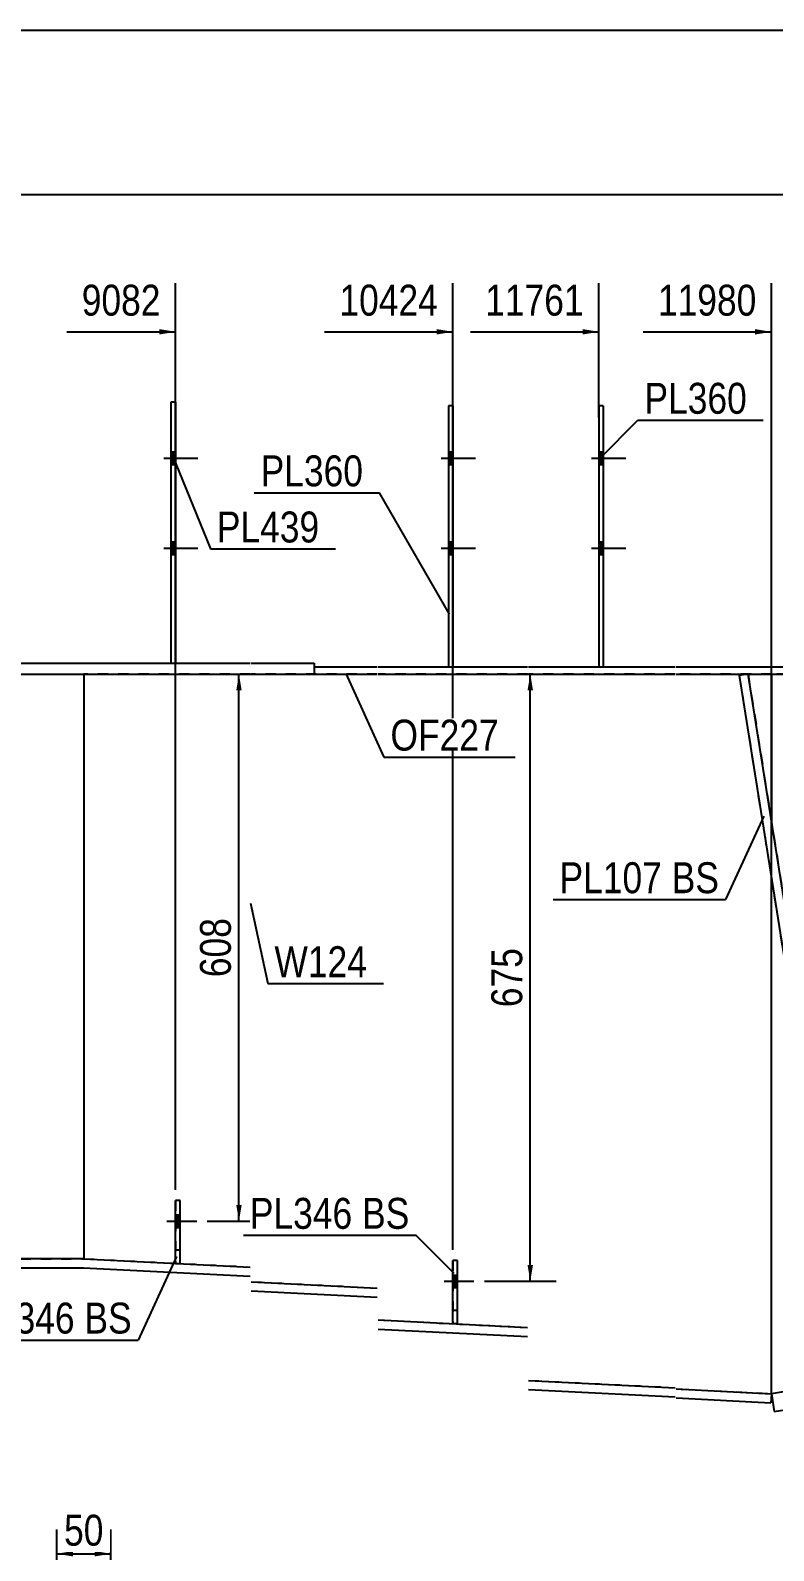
# Model space of a CAD drawing. Header units: millimetres. Extents: x -1016 to -614, y -184 to 93.
# Drawn here: x -770 to -701.1, y -47.9 to 92.9 of the extents above; entities that cross this region are included whole.
import ezdxf

# ---------------------------------------------------------------- set-up
doc = ezdxf.new("R2010")
doc.units = ezdxf.units.MM
doc.linetypes.add('DXK_LINE_DOT1', pattern=[1.8814, 0.9407, -0.9407])
doc.linetypes.add('DXK_LINE_DOT2', pattern=[3.9198, 1.9599, -1.9599])
doc.styles.add('Arial Narrow', font='ARIALN.TTF', dxfattribs={"height": 0.2})

# ---------------------------------------------------------------- blocks, each defined once
blk = doc.blocks.new('Unknown-624476566-1210')
at = {"color": 5, "linetype": 'Continuous'}
blk.add_line((-613.91, 92.95), (-1013.91, 92.95), dxfattribs=at)
blk = doc.blocks.new('Part-624476566-1717 - 1694')
at = {"color": 2, "linetype": 'Continuous'}
for p, q in [((-743.72, 34), (-737.88, 34)), ((-743.72, 34), (-743.72, 33.33)), ((-737.78, 34), (-723.95, 34)), ((-723.85, 34), (-710.27, 34)), ((-710.17, 34), (-634.43, 34)), ((-634.43, 34), (-634.43, 33.33)), ((-743.72, 33.33), (-737.88, 33.33)), ((-737.78, 33.33), (-723.95, 33.33)), ((-723.85, 33.33), (-710.27, 33.33)), ((-710.17, 33.33), (-634.43, 33.33))]:
    blk.add_line(p, q, dxfattribs=at)
blk = doc.blocks.new('Part-624476566-1739 - 1694')
at = {"color": 2, "linetype": 'Continuous'}
for p, q in [((-866.99, 34.33), (-861.15, 34.33)), ((-866.99, 34.33), (-866.99, 33.33)), ((-861.05, 34.33), (-849.39, 34.33)), ((-849.29, 34.33), (-835.45, 34.33)), ((-835.35, 34.33), (-782.79, 34.33)), ((-782.69, 34.33), (-771.03, 34.33)), ((-770.93, 34.33), (-749.65, 34.33)), ((-749.55, 34.33), (-743.72, 34.33)), ((-743.72, 34.33), (-743.72, 33.33)), ((-866.99, 33.33), (-861.15, 33.33)), ((-861.05, 33.33), (-849.39, 33.33)), ((-849.29, 33.33), (-835.45, 33.33)), ((-835.35, 33.33), (-782.79, 33.33)), ((-782.69, 33.33), (-771.03, 33.33)), ((-770.93, 33.33), (-749.65, 33.33)), ((-749.55, 33.33), (-743.72, 33.33))]:
    blk.add_line(p, q, dxfattribs=at)
blk = doc.blocks.new('Part-624476566-1837 - 1694')
at = {"color": 2, "linetype": 'Continuous'}
for p, q in [((-771.03, -20.83), (-776.86, -20.83)), ((-776.86, -20.83), (-776.86, -21.67)), ((-765.07, -20.83), (-770.93, -20.83)), ((-765.07, -20.83), (-749.65, -21.6)), ((-776.86, -21.67), (-771.03, -21.67)), ((-770.93, -21.67), (-765.09, -21.67)), ((-765.09, -21.67), (-749.65, -22.44)), ((-749.55, -22.96), (-737.88, -23.55)), ((-749.55, -23.8), (-737.88, -24.38)), ((-737.78, -26.5), (-723.95, -27.2)), ((-737.78, -27.34), (-723.95, -28.03)), ((-723.85, -32.1), (-710.27, -32.78)), ((-723.85, -32.93), (-710.27, -33.61)), ((-710.17, -32.89), (-701.35, -33.33)), ((-710.17, -33.73), (-701.39, -34.17)), ((-701.35, -33.33), (-701.39, -34.17))]:
    blk.add_line(p, q, dxfattribs=at)
blk = doc.blocks.new('Part-624476566-1766 - 1694')
at = {"color": 2, "linetype": 'Continuous'}
for p, q in [((-765.07, 33.33), (-765.07, -20.83)), ((-701.35, 33.33), (-701.35, 19.73)), ((-701.35, -33.33), (-701.35, 14.42))]:
    blk.add_line(p, q, dxfattribs=at)
at = {"color": 7, "linetype": 'DXK_LINE_DOT1'}
for p, q in [((-749.65, 33.33), (-765.07, 33.33)), ((-737.88, 33.33), (-749.55, 33.33)), ((-723.95, 33.33), (-737.78, 33.33)), ((-710.27, 33.33), (-723.85, 33.33)), ((-701.35, 33.33), (-710.17, 33.33)), ((-701.35, 14.42), (-701.35, 33.33)), ((-765.07, -20.83), (-749.65, -21.6)), ((-749.55, -22.96), (-737.88, -23.55)), ((-737.78, -26.5), (-723.95, -27.2)), ((-723.85, -32.1), (-710.27, -32.78)), ((-710.17, -32.89), (-701.35, -33.33))]:
    blk.add_line(p, q, dxfattribs=at)
blk = doc.blocks.new('Part-624476566-1771 - 1694')
at = {"color": 2, "linetype": 'Continuous'}
for p, q in [((-855.22, 33.33), (-855.22, -20.83)), ((-765.07, 33.33), (-765.07, -20.83))]:
    blk.add_line(p, q, dxfattribs=at)
at = {"color": 7, "linetype": 'DXK_LINE_DOT1'}
for p, q in [((-855.22, 33.33), (-849.39, 33.33)), ((-849.29, 33.33), (-835.45, 33.33)), ((-835.35, 33.33), (-782.79, 33.33)), ((-782.69, 33.33), (-771.03, 33.33)), ((-770.93, 33.33), (-765.07, 33.33)), ((-855.22, -20.83), (-849.39, -20.83)), ((-849.29, -20.83), (-835.45, -20.83)), ((-835.35, -20.83), (-782.79, -20.83)), ((-782.69, -20.83), (-771.03, -20.83)), ((-770.93, -20.83), (-765.07, -20.83))]:
    blk.add_line(p, q, dxfattribs=at)
blk = doc.blocks.new('Part-624476566-2127 - 1694')
at = {"color": 2, "linetype": 'Continuous'}
for p, q in [((-716.94, 58.17), (-717.35, 58.17)), ((-717.35, 58.17), (-717.35, 34)), ((-716.94, 58.17), (-716.94, 34))]:
    blk.add_line(p, q, dxfattribs=at)
at = {"color": 7, "linetype": 'DXK_LINE_DOT1'}
blk.add_line((-717.35, 34), (-716.94, 34), dxfattribs=at)
blk = doc.blocks.new('Part-624476566-1934 - 1694')
at = {"color": 2, "linetype": 'Continuous'}
for p, q in [((-703.51, 33.33), (-704.33, 33.2)), ((-704.33, 33.2), (-693.94, -32.16)), ((-693.12, -32.02), (-703.51, 33.33))]:
    blk.add_line(p, q, dxfattribs=at)
at = {"color": 7, "linetype": 'DXK_LINE_DOT1'}
blk.add_line((-693.94, -32.16), (-693.12, -32.02), dxfattribs=at)
blk = doc.blocks.new('Part-624476566-1956 - 1694')
at = {"color": 7, "linetype": 'DXK_LINE_DOT1'}
for p, q in [((-703.51, 33.33), (-704.33, 33.2)), ((-704.33, 33.2), (-693.94, -32.16)), ((-703.51, 33.33), (-693.12, -32.02))]:
    blk.add_line(p, q, dxfattribs=at)
blk = doc.blocks.new('Part-624476566-2014 - 1694')
at = {"color": 2, "linetype": 'Continuous'}
for p, q in [((-635.51, -22.86), (-701.35, -33.33)), ((-635.25, -24.51), (-635.51, -22.86)), ((-701.09, -34.98), (-635.25, -24.51)), ((-701.35, -33.33), (-701.09, -34.98))]:
    blk.add_line(p, q, dxfattribs=at)
blk = doc.blocks.new('Part-624476566-2107 - 1694')
at = {"color": 2, "linetype": 'Continuous'}
for p, q in [((-730.87, 58.17), (-731.28, 58.17)), ((-731.28, 58.17), (-731.28, 34)), ((-730.87, 58.17), (-730.87, 34))]:
    blk.add_line(p, q, dxfattribs=at)
at = {"color": 7, "linetype": 'DXK_LINE_DOT1'}
blk.add_line((-731.28, 34), (-730.87, 34), dxfattribs=at)
blk = doc.blocks.new('Part-624476566-2325 - 1694')
at = {"color": 2, "linetype": 'Continuous'}
for p, q in [((-730.87, -26.84), (-730.87, -21)), ((-730.45, -21), (-730.87, -21)), ((-730.45, -26.84), (-730.45, -21)), ((-730.87, -26.84), (-730.45, -26.84))]:
    blk.add_line(p, q, dxfattribs=at)
at = {"color": 7, "linetype": 'DXK_LINE_DOT1'}
blk.add_line((-730.87, -25.59), (-730.45, -25.59), dxfattribs=at)
blk = doc.blocks.new('Part-624476566-2330 - 1694')
at = {"color": 7, "linetype": 'DXK_LINE_DOT1'}
for p, q in [((-730.87, -21), (-730.87, -26.84)), ((-730.45, -21), (-730.87, -21)), ((-730.45, -26.84), (-730.45, -21)), ((-730.87, -26.84), (-730.45, -26.84))]:
    blk.add_line(p, q, dxfattribs=at)
blk = doc.blocks.new('Part-624476566-2340 - 1694')
at = {"color": 2, "linetype": 'Continuous'}
for p, q in [((-756.57, 58.5), (-756.99, 58.5)), ((-756.99, 58.5), (-756.99, 34.33)), ((-756.57, 58.5), (-756.57, 34.33))]:
    blk.add_line(p, q, dxfattribs=at)
at = {"color": 7, "linetype": 'DXK_LINE_DOT1'}
blk.add_line((-756.99, 34.33), (-756.57, 34.33), dxfattribs=at)
blk = doc.blocks.new('Part-624476566-2345 - 1694')
at = {"color": 2, "linetype": 'Continuous'}
for p, q in [((-756.57, -21.26), (-756.57, -15.44)), ((-756.15, -15.44), (-756.57, -15.44)), ((-756.15, -21.27), (-756.15, -15.44)), ((-756.35, -21.27), (-756.15, -21.27))]:
    blk.add_line(p, q, dxfattribs=at)
at = {"color": 7, "linetype": 'DXK_LINE_DOT1'}
for p, q in [((-756.57, -20.02), (-756.15, -20.02)), ((-756.57, -21.27), (-756.57, -21.26)), ((-756.57, -21.27), (-756.35, -21.27))]:
    blk.add_line(p, q, dxfattribs=at)
blk = doc.blocks.new('Part-624476566-2350 - 1694')
at = {"color": 7, "linetype": 'DXK_LINE_DOT1'}
for p, q in [((-756.57, -15.44), (-756.57, -21.26)), ((-756.15, -15.44), (-756.57, -15.44)), ((-756.15, -21.27), (-756.15, -15.44)), ((-756.35, -21.27), (-756.15, -21.27))]:
    blk.add_line(p, q, dxfattribs=at)
blk = doc.blocks.new('Part-624476566-2370 - 1694')
at = {"color": 2, "linetype": 'Continuous'}
for p, q in [((-701.35, 33.33), (-701.35, 19.73)), ((-652.86, 33.17), (-652.88, 33.33)), ((-701.35, -33.33), (-701.35, 14.42))]:
    blk.add_line(p, q, dxfattribs=at)
at = {"color": 7, "linetype": 'DXK_LINE_DOT1'}
for p, q in [((-652.88, 33.33), (-701.35, 33.33)), ((-652.86, 33.17), (-643.74, -24.17)), ((-643.74, -24.17), (-693.12, -32.02)), ((-693.94, -32.16), (-701.35, -33.33))]:
    blk.add_line(p, q, dxfattribs=at)
blk = doc.blocks.new('Bolt-624476566-2377 - 1694')
at = {"linetype": 'Continuous'}
for points in [[(-730.87, 52.75), (-730.87, 53.91), (-731.28, 53.91), (-731.28, 52.75)], [(-730.87, 52.75), (-730.87, 53.91), (-731.28, 53.91), (-731.28, 52.75)], [(-730.87, 44.41), (-730.87, 45.58), (-731.28, 45.58), (-731.28, 44.41)], [(-730.87, 44.41), (-730.87, 45.58), (-731.28, 45.58), (-731.28, 44.41)]]:
    blk.add_hatch(color=3, dxfattribs=at).paths.add_polyline_path(points)
at = {"color": 3, "linetype": 'Continuous'}
for p, q in [((-731.28, 53.91), (-730.87, 53.91)), ((-731.28, 53.91), (-730.87, 53.91)), ((-731.95, 53.33), (-728.78, 53.33)), ((-731.95, 53.33), (-728.78, 53.33)), ((-731.28, 52.75), (-730.87, 52.75)), ((-731.28, 52.75), (-730.87, 52.75)), ((-731.28, 45.58), (-730.87, 45.58)), ((-731.28, 45.58), (-730.87, 45.58)), ((-731.95, 45), (-728.78, 45)), ((-731.95, 45), (-728.78, 45)), ((-731.28, 44.41), (-730.87, 44.41)), ((-731.28, 44.41), (-730.87, 44.41))]:
    blk.add_line(p, q, dxfattribs=at)
blk = doc.blocks.new('Bolt-624476566-2381 - 1694')
at = {"linetype": 'Continuous'}
for points in [[(-716.94, 52.75), (-716.94, 53.91), (-717.35, 53.91), (-717.35, 52.75)], [(-716.94, 52.75), (-716.94, 53.91), (-717.35, 53.91), (-717.35, 52.75)], [(-716.94, 44.41), (-716.94, 45.58), (-717.35, 45.58), (-717.35, 44.41)], [(-716.94, 44.41), (-716.94, 45.58), (-717.35, 45.58), (-717.35, 44.41)]]:
    blk.add_hatch(color=3, dxfattribs=at).paths.add_polyline_path(points)
at = {"color": 3, "linetype": 'Continuous'}
for p, q in [((-717.35, 53.91), (-716.94, 53.91)), ((-717.35, 53.91), (-716.94, 53.91)), ((-718.02, 53.33), (-714.85, 53.33)), ((-718.02, 53.33), (-714.85, 53.33)), ((-717.35, 52.75), (-716.94, 52.75)), ((-717.35, 52.75), (-716.94, 52.75)), ((-717.35, 45.58), (-716.94, 45.58)), ((-717.35, 45.58), (-716.94, 45.58)), ((-718.02, 45), (-714.85, 45)), ((-718.02, 45), (-714.85, 45)), ((-717.35, 44.41), (-716.94, 44.41)), ((-717.35, 44.41), (-716.94, 44.41))]:
    blk.add_line(p, q, dxfattribs=at)
blk = doc.blocks.new('Bolt-624476566-2392 - 1694')
at = {"linetype": 'Continuous'}
blk.add_hatch(color=3, dxfattribs=at).paths.add_polyline_path([(-730.45, -23.5), (-730.45, -22.34), (-730.87, -22.34), (-730.87, -23.5)])
at = {"color": 3, "linetype": 'Continuous'}
for p, q in [((-730.87, -22.34), (-730.45, -22.34)), ((-731.66, -22.92), (-728.91, -22.92)), ((-730.87, -23.5), (-730.45, -23.5))]:
    blk.add_line(p, q, dxfattribs=at)
blk = doc.blocks.new('Bolt-624476566-2393 - 1694')
at = {"color": 3, "linetype": 'DXK_LINE_DOT2'}
for p, q in [((-730.87, -22.34), (-730.45, -22.34)), ((-731.66, -22.92), (-728.91, -22.92)), ((-730.87, -23.5), (-730.45, -23.5))]:
    blk.add_line(p, q, dxfattribs=at)
blk = doc.blocks.new('Bolt-624476566-2395 - 1694')
at = {"linetype": 'Continuous'}
for points in [[(-756.57, 52.75), (-756.57, 53.91), (-756.99, 53.91), (-756.99, 52.75)], [(-756.57, 52.75), (-756.57, 53.91), (-756.99, 53.91), (-756.99, 52.75)], [(-756.57, 44.41), (-756.57, 45.58), (-756.99, 45.58), (-756.99, 44.41)], [(-756.57, 44.41), (-756.57, 45.58), (-756.99, 45.58), (-756.99, 44.41)]]:
    blk.add_hatch(color=3, dxfattribs=at).paths.add_polyline_path(points)
at = {"color": 3, "linetype": 'Continuous'}
for p, q in [((-756.99, 53.91), (-756.57, 53.91)), ((-756.99, 53.91), (-756.57, 53.91)), ((-757.65, 53.33), (-754.49, 53.33)), ((-757.65, 53.33), (-754.49, 53.33)), ((-756.99, 52.75), (-756.57, 52.75)), ((-756.99, 52.75), (-756.57, 52.75)), ((-756.99, 45.58), (-756.57, 45.58)), ((-756.99, 45.58), (-756.57, 45.58)), ((-757.65, 45), (-754.49, 45)), ((-757.65, 45), (-754.49, 45)), ((-756.99, 44.41), (-756.57, 44.41)), ((-756.99, 44.41), (-756.57, 44.41))]:
    blk.add_line(p, q, dxfattribs=at)
blk = doc.blocks.new('Bolt-624476566-2396 - 1694')
at = {"linetype": 'Continuous'}
blk.add_hatch(color=3, dxfattribs=at).paths.add_polyline_path([(-756.15, -17.94), (-756.15, -16.77), (-756.57, -16.77), (-756.57, -17.94)])
at = {"color": 3, "linetype": 'Continuous'}
for p, q in [((-756.57, -16.77), (-756.15, -16.77)), ((-757.36, -17.35), (-754.61, -17.35)), ((-756.57, -17.94), (-756.15, -17.94))]:
    blk.add_line(p, q, dxfattribs=at)
blk = doc.blocks.new('Bolt-624476566-2397 - 1694')
at = {"color": 3, "linetype": 'DXK_LINE_DOT2'}
for p, q in [((-756.57, -16.77), (-756.15, -16.77)), ((-757.36, -17.35), (-754.61, -17.35)), ((-756.57, -17.94), (-756.15, -17.94))]:
    blk.add_line(p, q, dxfattribs=at)
blk = doc.blocks.new('StraightDimension-624476566-8642 - 1694')
at = {"linetype": 'Continuous'}
blk.add_hatch(color=7, dxfattribs=at).paths.add_polyline_path([(-718.85, 65.28), (-717.35, 65.03), (-718.85, 64.78)])
at = {"color": 7, "linetype": 'Continuous'}
for p, q in [((-717.35, 57.1), (-717.35, 69.53)), ((-729.24, 65.03), (-717.35, 65.03))]:
    blk.add_line(p, q, dxfattribs=at)
at = {"color": 0}
blk.add_wipeout([(-718.13, 65.93), (-718.13, 70.13), (-728.47, 70.13), (-728.47, 65.93)], dxfattribs=at)
at = {"color": 3, "style": 'Arial Narrow'}
blk.add_text('11761', height=2.863, dxfattribs=at).set_placement((-727.87, 66.53))
blk = doc.blocks.new('StraightDimension-624476566-2766 - 1694')
at = {"linetype": 'Continuous'}
for points in [[(-723.94, 31.83), (-723.69, 33.33), (-723.44, 31.83)], [(-723.44, -21.42), (-723.69, -22.92), (-723.94, -21.42)]]:
    blk.add_hatch(color=7, dxfattribs=at).paths.add_polyline_path(points)
at = {"color": 7, "linetype": 'Continuous'}
for p, q in [((-726.6, 33.33), (-721.29, 33.33)), ((-723.69, -22.92), (-723.69, 33.33)), ((-727.93, -22.92), (-721.29, -22.92))]:
    blk.add_line(p, q, dxfattribs=at)
at = {"color": 0}
blk.add_wipeout([(-723.84, 8.55), (-728.04, 8.55), (-728.04, 1.87), (-723.84, 1.87)], dxfattribs=at)
at = {"color": 3, "style": 'Arial Narrow'}
blk.add_text('675', height=2.863, rotation=90.0002, dxfattribs=at).set_placement((-724.44, 2.47))
blk = doc.blocks.new('StraightDimension-624476566-2778 - 1694')
at = {"linetype": 'Continuous'}
for points in [[(-750.94, 31.83), (-750.69, 33.33), (-750.44, 31.83)], [(-750.44, -15.85), (-750.69, -17.35), (-750.94, -15.85)]]:
    blk.add_hatch(color=7, dxfattribs=at).paths.add_polyline_path(points)
at = {"color": 7, "linetype": 'Continuous'}
for p, q in [((-753.63, 33.33), (-748.29, 33.33)), ((-750.69, -17.35), (-750.69, 33.33)), ((-753.63, -17.35), (-748.29, -17.35))]:
    blk.add_line(p, q, dxfattribs=at)
at = {"color": 0}
blk.add_wipeout([(-750.84, 11.33), (-755.04, 11.33), (-755.04, 4.65), (-750.84, 4.65)], dxfattribs=at)
at = {"color": 3, "style": 'Arial Narrow'}
blk.add_text('608', height=2.863, rotation=90.0002, dxfattribs=at).set_placement((-751.44, 5.25))
blk = doc.blocks.new('StraightDimension-624476566-8641 - 1694')
at = {"linetype": 'Continuous'}
blk.add_hatch(color=7, dxfattribs=at).paths.add_polyline_path([(-702.85, 65.28), (-701.35, 65.03), (-702.85, 64.78)])
at = {"color": 7, "linetype": 'Continuous'}
for p, q in [((-701.35, -32.33), (-701.35, 69.53)), ((-713.24, 65.03), (-701.35, 65.03))]:
    blk.add_line(p, q, dxfattribs=at)
at = {"color": 0}
blk.add_wipeout([(-702.12, 65.93), (-702.12, 70.13), (-712.46, 70.13), (-712.46, 65.93)], dxfattribs=at)
at = {"color": 3, "style": 'Arial Narrow'}
blk.add_text('11980', height=2.863, dxfattribs=at).set_placement((-711.86, 66.53))
blk = doc.blocks.new('StraightDimension-624476566-7209 - 1694')
at = {"color": 7, "linetype": 'Continuous'}
blk.add_line((-1000, 77.74), (-629.95, 77.74), dxfattribs=at)
blk = doc.blocks.new('StraightDimension-624476566-8643 - 1694')
at = {"linetype": 'Continuous'}
blk.add_hatch(color=7, dxfattribs=at).paths.add_polyline_path([(-732.37, 65.28), (-730.87, 65.03), (-732.37, 64.78)])
at = {"color": 7, "linetype": 'Continuous'}
for p, q in [((-730.87, -20), (-730.87, 69.53)), ((-742.76, 65.03), (-730.87, 65.03))]:
    blk.add_line(p, q, dxfattribs=at)
at = {"color": 0}
blk.add_wipeout([(-731.64, 65.93), (-731.64, 70.13), (-741.98, 70.13), (-741.98, 65.93)], dxfattribs=at)
at = {"color": 3, "style": 'Arial Narrow'}
blk.add_text('10424', height=2.863, dxfattribs=at).set_placement((-741.38, 66.53))
blk = doc.blocks.new('StraightDimension-624476566-8644 - 1694')
at = {"linetype": 'Continuous'}
blk.add_hatch(color=7, dxfattribs=at).paths.add_polyline_path([(-758.07, 65.28), (-756.57, 65.03), (-758.07, 64.78)])
at = {"color": 7, "linetype": 'Continuous'}
for p, q in [((-756.57, -14.44), (-756.57, 69.53)), ((-766.63, 65.03), (-756.57, 65.03))]:
    blk.add_line(p, q, dxfattribs=at)
at = {"color": 0}
blk.add_wipeout([(-757.34, 65.93), (-757.34, 70.13), (-765.86, 70.13), (-765.86, 65.93)], dxfattribs=at)
at = {"color": 3, "style": 'Arial Narrow'}
blk.add_text('9082', height=2.863, dxfattribs=at).set_placement((-765.26, 66.53))
blk = doc.blocks.new('StraightDimension-624476566-5247 - 1257')
at = {"linetype": 'Continuous'}
for points in [[(-766.07, -48.41), (-767.57, -48.16), (-766.07, -47.91)], [(-764.07, -47.91), (-762.57, -48.16), (-764.07, -48.41)]]:
    blk.add_hatch(color=7, dxfattribs=at).paths.add_polyline_path(points)
at = {"color": 7, "linetype": 'Continuous'}
for p, q in [((-767.57, -69.98), (-767.57, -45.91)), ((-762.57, -69.98), (-762.57, -45.91)), ((-767.57, -48.16), (-762.57, -48.16))]:
    blk.add_line(p, q, dxfattribs=at)
at = {"color": 0}
blk.add_wipeout([(-762.64, -48.01), (-762.64, -43.81), (-767.5, -43.81), (-767.5, -48.01)], dxfattribs=at)
at = {"color": 3, "style": 'Arial Narrow'}
blk.add_text('50', height=2.863, dxfattribs=at).set_placement((-766.9, -47.41))
blk = doc.blocks.new('Mark-624476566-1713 - 1694')
at = {"color": 0}
blk.add_wipeout([(-726.6, 26.24), (-726.6, 29.24), (-736.65, 29.24), (-736.65, 26.24)], dxfattribs=at)
blk.add_wipeout([(-726.6, 26.24), (-726.6, 29.24), (-736.65, 29.24), (-736.65, 26.24)], dxfattribs=at)
at = {"color": 7, "linetype": 'Continuous'}
for p, q in [((-740.78, 33.38), (-737.25, 25.64)), ((-737.25, 25.64), (-725.1, 25.64))]:
    blk.add_line(p, q, dxfattribs=at)
at = {"color": 3, "style": 'Arial Narrow'}
blk.add_text('OF227', height=2.863, dxfattribs=at).set_placement((-736.65, 26.24))
blk = doc.blocks.new('Mark-624476566-1762 - 1694')
at = {"color": 0}
blk.add_wipeout([(-738.81, 5.25), (-738.81, 8.25), (-747.4, 8.25), (-747.4, 5.25)], dxfattribs=at)
blk.add_wipeout([(-738.81, 5.25), (-738.81, 8.25), (-747.4, 8.25), (-747.4, 5.25)], dxfattribs=at)
at = {"color": 7, "linetype": 'Continuous'}
for p, q in [((-749.62, 12.09), (-748, 4.65)), ((-748, 4.65), (-737.31, 4.65))]:
    blk.add_line(p, q, dxfattribs=at)
at = {"color": 3, "style": 'Arial Narrow'}
blk.add_text('W124', height=2.863, dxfattribs=at).set_placement((-747.4, 5.25))
blk = doc.blocks.new('MarkSet-624476566-3199 - 1694')
at = {"color": 0}
for points in [[(-740.18, -18.06), (-740.18, -15.06), (-749.68, -15.06), (-749.68, -18.06)], [(-734.9, -18.06), (-734.9, -15.06), (-739.28, -15.06), (-739.28, -18.06)]]:
    blk.add_wipeout(points, dxfattribs=at)
for points in [[(-740.18, -18.06), (-740.18, -15.06), (-749.68, -15.06), (-749.68, -18.06)], [(-734.9, -18.06), (-734.9, -15.06), (-739.28, -15.06), (-739.28, -18.06)]]:
    blk.add_wipeout(points, dxfattribs=at)
at = {"color": 7, "linetype": 'Continuous'}
for p in [(-750.28, -18.66), (-730.76, -22.19)]:
    blk.add_line(p, (-734.3, -18.66), dxfattribs=at)
at = {"color": 3, "style": 'Arial Narrow'}
for s, p in [('PL346', (-749.68, -18.06)), ('BS', (-739.28, -18.06))]:
    blk.add_text(s, height=2.863, dxfattribs=at).set_placement(p)
blk = doc.blocks.new('Mark-624476566-2123 - 1694')
at = {"color": 0}
blk.add_wipeout([(-703.6, 57.44), (-703.6, 60.44), (-713.11, 60.44), (-713.11, 57.44)], dxfattribs=at)
blk.add_wipeout([(-703.6, 57.44), (-703.6, 60.44), (-713.11, 60.44), (-713.11, 57.44)], dxfattribs=at)
at = {"color": 7, "linetype": 'Continuous'}
for p, q in [((-717.24, 53.31), (-713.71, 56.84)), ((-713.71, 56.84), (-702.1, 56.84))]:
    blk.add_line(p, q, dxfattribs=at)
at = {"color": 3, "style": 'Arial Narrow'}
blk.add_text('PL360', height=2.863, dxfattribs=at).set_placement((-713.11, 57.44))
blk = doc.blocks.new('Mark-624476566-2336 - 1694')
at = {"color": 0}
blk.add_wipeout([(-743.24, 45.52), (-743.24, 48.52), (-752.74, 48.52), (-752.74, 45.52)], dxfattribs=at)
blk.add_wipeout([(-743.24, 45.52), (-743.24, 48.52), (-752.74, 48.52), (-752.74, 45.52)], dxfattribs=at)
at = {"color": 7, "linetype": 'Continuous'}
for p, q in [((-756.88, 53.64), (-753.34, 44.92)), ((-753.34, 44.92), (-741.74, 44.92))]:
    blk.add_line(p, q, dxfattribs=at)
at = {"color": 3, "style": 'Arial Narrow'}
blk.add_text('PL439', height=2.863, dxfattribs=at).set_placement((-752.74, 45.52))
blk = doc.blocks.new('MarkSet-624476566-3275 - 1694')
at = {"color": 0}
for points in [[(-711.48, 13.03), (-711.48, 16.03), (-720.98, 16.03), (-720.98, 13.03)], [(-706.2, 13.03), (-706.2, 16.03), (-710.58, 16.03), (-710.58, 13.03)]]:
    blk.add_wipeout(points, dxfattribs=at)
for points in [[(-711.48, 13.03), (-711.48, 16.03), (-720.98, 16.03), (-720.98, 13.03)], [(-706.2, 13.03), (-706.2, 16.03), (-710.58, 16.03), (-710.58, 13.03)]]:
    blk.add_wipeout(points, dxfattribs=at)
at = {"color": 7, "linetype": 'Continuous'}
for p in [(-702.06, 20.17), (-721.58, 12.43)]:
    blk.add_line(p, (-705.6, 12.43), dxfattribs=at)
at = {"color": 3, "style": 'Arial Narrow'}
for s, p in [('PL107', (-720.98, 13.03)), ('BS', (-710.58, 13.03))]:
    blk.add_text(s, height=2.863, dxfattribs=at).set_placement(p)
blk = doc.blocks.new('MarkSet-624476566-3252 - 1694')
at = {"color": 0}
for points in [[(-765.91, -27.76), (-765.91, -24.76), (-775.41, -24.76), (-775.41, -27.76)], [(-760.63, -27.76), (-760.63, -24.76), (-765.01, -24.76), (-765.01, -27.76)]]:
    blk.add_wipeout(points, dxfattribs=at)
for points in [[(-765.91, -27.76), (-765.91, -24.76), (-775.41, -24.76), (-775.41, -27.76)], [(-760.63, -27.76), (-760.63, -24.76), (-765.01, -24.76), (-765.01, -27.76)]]:
    blk.add_wipeout(points, dxfattribs=at)
at = {"color": 7, "linetype": 'Continuous'}
for p in [(-756.49, -20.62), (-776.01, -28.36)]:
    blk.add_line(p, (-760.03, -28.36), dxfattribs=at)
at = {"color": 3, "style": 'Arial Narrow'}
for s, p in [('PL346', (-775.41, -27.76)), ('BS', (-765.01, -27.76))]:
    blk.add_text(s, height=2.863, dxfattribs=at).set_placement(p)
blk = doc.blocks.new('Mark-624476566-5149 - 1694')
at = {"color": 7, "linetype": 'Continuous'}
blk.add_line((-731.18, 38.86), (-737.68, 50.12), dxfattribs=at)
at = {"color": 0}
blk.add_wipeout([(-739.18, 50.72), (-739.18, 53.72), (-748.68, 53.72), (-748.68, 50.72)], dxfattribs=at)
blk.add_wipeout([(-739.18, 50.72), (-739.18, 53.72), (-748.68, 53.72), (-748.68, 50.72)], dxfattribs=at)
at = {"color": 7, "linetype": 'Continuous'}
blk.add_line((-749.28, 50.12), (-737.68, 50.12), dxfattribs=at)
at = {"color": 3, "style": 'Arial Narrow'}
blk.add_text('PL360', height=2.863, dxfattribs=at).set_placement((-748.68, 50.72))

msp = doc.modelspace()

# ---------------------------------------------------------------- block references
for name in ['Unknown-624476566-1210', 'Part-624476566-2340 - 1694', 'Part-624476566-2107 - 1694', 'Part-624476566-2127 - 1694', 'Bolt-624476566-2395 - 1694', 'Bolt-624476566-2377 - 1694', 'Bolt-624476566-2381 - 1694', 'Part-624476566-1739 - 1694', 'Part-624476566-1717 - 1694', 'Part-624476566-1771 - 1694', 'Part-624476566-1766 - 1694', 'Part-624476566-1934 - 1694', 'Part-624476566-1956 - 1694', 'Part-624476566-2370 - 1694', 'Part-624476566-2345 - 1694', 'Part-624476566-2350 - 1694', 'Bolt-624476566-2396 - 1694', 'Bolt-624476566-2397 - 1694', 'Part-624476566-1837 - 1694', 'Part-624476566-2325 - 1694', 'Part-624476566-2330 - 1694', 'Bolt-624476566-2392 - 1694', 'Bolt-624476566-2393 - 1694', 'Part-624476566-2014 - 1694']:
    msp.add_blockref(name, (0, 0))

# ---------------------------------------------------------------- next in the draw order: block references
for name in ['StraightDimension-624476566-8642 - 1694', 'StraightDimension-624476566-8641 - 1694', 'StraightDimension-624476566-2778 - 1694', 'StraightDimension-624476566-2766 - 1694', 'MarkSet-624476566-3252 - 1694', 'StraightDimension-624476566-5247 - 1257']:
    msp.add_blockref(name, (0, 0))

# ---------------------------------------------------------------- next in the draw order: block references
for name in ['StraightDimension-624476566-7209 - 1694', 'MarkSet-624476566-3275 - 1694']:
    msp.add_blockref(name, (0, 0))

# ---------------------------------------------------------------- next in the draw order: block references
for name in ['StraightDimension-624476566-8644 - 1694', 'StraightDimension-624476566-8643 - 1694', 'Mark-624476566-2123 - 1694']:
    msp.add_blockref(name, (0, 0))

# ---------------------------------------------------------------- next in the draw order: block references
for name in ['Mark-624476566-2336 - 1694', 'Mark-624476566-1713 - 1694', 'Mark-624476566-1762 - 1694', 'MarkSet-624476566-3199 - 1694']:
    msp.add_blockref(name, (0, 0))

# ---------------------------------------------------------------- next in the draw order: block references
msp.add_blockref('Mark-624476566-5149 - 1694', (0, 0))

doc.saveas('drawing.dxf')
